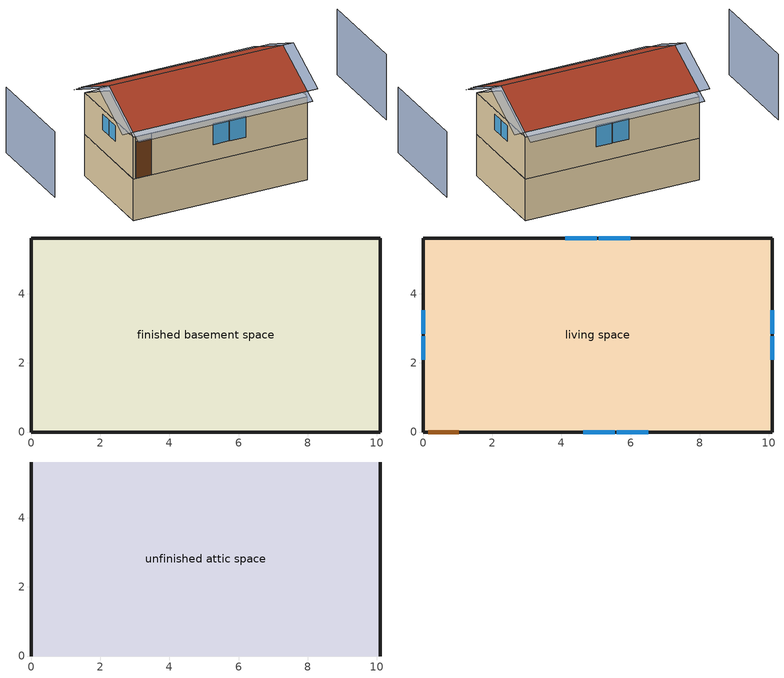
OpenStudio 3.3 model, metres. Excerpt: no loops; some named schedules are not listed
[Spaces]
finished basement space
 floor foundation (FloorFndGrndFinB): 0,0 0,5.61 10.1,5.61 10.1,0 z-2.44
 wall foundation (WallFndGrndFinB): 0,5.61 0,0 10.1,0 10.1,5.61 0,5.61 z-2.44:0
living space
 floor to finished basement space (FloorFinUninsFin): 0,0 0,5.61 10.1,5.61 10.1,0 z0
 wall outside (WallExtInsFin): 0,5.61 0,0 0.13,0 1.05,0 10.1,0 10.1,5.61 0,5.61 z0:2.44
 window (WindowConstruction): 4.63,0 5.54,0 / 5.6,0 6.52,0 / 5.99,5.61 5.08,5.61 / 5.02,5.61 4.11,5.61 z0.92:2.13; 0,3.52 0,2.84 / 0,2.78 0,2.1 / 10.1,2.1 10.1,2.78 / 10.1,2.84 10.1,3.52 z1.23:2.13
 door (Door): 0.15,0 1.02,0 z0:2.13
unfinished attic space
 floor to living space (FloorFinInsUnfinAttic): 0,5.61 10.1,5.61 10.1,0 0,0 z2.44
 wall outside (WallExtUninsUnfin): 0,2.81,3.84 0,5.61,2.44 0,0,2.44; 10.1,2.81,3.84 10.1,0,2.44 10.1,5.61,2.44
 roof outside (RoofUnfinInsExt): 10.1,2.81,4.15 0,2.81,4.15 0,0,2.74 10.1,0,2.74; 0,2.81,4.15 10.1,2.81,4.15 10.1,5.61,2.74 0,5.61,2.74
shading: -4.57,5.61 -4.57,0 / 14.67,0 14.67,5.61 z0:3.84; 10.1,2.1 10.1,2.78 / 0,2.78 0,2.1 / 10.1,2.84 10.1,3.52 / 0,3.52 0,2.84 z1.23:2.13; 4.63,0 5.54,0 / 5.02,5.61 4.11,5.61 / 5.6,0 6.52,0 / 5.99,5.61 5.08,5.61 z0.92:2.13; 10.71,0,2.74 10.71,2.81,4.15 10.1,2.81,4.15 10.1,0,2.74; -0.61,2.81,4.15 -0.61,0,2.74 0,0,2.74 0,2.81,4.15; 0,-0.61,2.44 10.1,-0.61,2.44 10.1,0,2.74 0,0,2.74; -0.61,5.61,2.74 -0.61,2.81,4.15 0,2.81,4.15 0,5.61,2.74; 10.71,2.81,4.15 10.71,5.61,2.74 10.1,5.61,2.74 10.1,2.81,4.15; 10.1,6.22,2.44 0,6.22,2.44 0,5.61,2.74 10.1,5.61,2.74
[Building]
Building 1: North Axis {deg}=90; Standards Number of Stories=2; Standards Number of Above Ground Stories=1; Standards Building Type=singlefamilydetached; Standards Number of Living Units=1
[Site]
Denver-Aurora-Buckley AFB: Latitude {deg}=39.72; Longitude {deg}=-104.75; Time Zone {hr}=-7; Elevation {m}=1726; Terrain=Suburbs
[ClimateZones]
Climate Zone Institution Name 1=Building America; Climate Zone Document Year 1=0; Climate Zone Value 1=Cold; Climate Zone Institution Name 2=ASHRAE; Climate Zone Document Name 2=ANSI/ASHRAE Standard 169; Climate Zone Document Year 2=2006; Climate Zone Institution Name 3=CEC; Climate Zone Document Name 3=California Climate Zone Descriptions; Climate Zone Document Year 3=1995
[Site:WaterMainsTemperature]
Calculation Method=Correlation; Annual Average Outdoor Air Temperature {C}=9.35845; Maximum Difference In Monthly Average Outdoor Air Temperatures {deltaC}=27.2474
[Site:GroundTemperature:Deep]
9.35845, 9.35845, 9.35845, 9.35845, 9.35845, 9.35845, 9.35845, 9.35845, 9.35845, 9.35845, 9.35845, 9.35845
[Material] Roughness=Rough
Name | Thickness {m} | Conductivity {W/m-K} | Density {kg/m3} | Specific Heat {J/kg-K} | Thermal Absorptance | Solar Absorptance | Visible Absorptance
Drywall 0.5 in. | 0.0127 | 0.160291 | 801 | 837.4 | 0.9 | 0.5 | 0.1
FloorUATrussandIns | 0.0889 | 0.0555643 | 50.7834 | 1165.1 | 0.9 | 0.5 | 0.9
FloorUAAdditionalCeilingIns | 0.266954 | 0.0531827 | 16.02 | 1046.75
Composition Shingles | 0.009525 | 0.162714 | 1121.4 | 1465.45 | 0.91 | 0.85 | 0.85
RoofSheathing | 0.01905 | 0.115458 | 512.64 | 1214.23 | 0.82 | 0.3 | 0.3
RoofUARoofIns | 0.18415 | 8.02397 | 37.0049 | 1207.88 | 0.91 | 0.85 | 0.91
WallCMU | 0.3048 | 0.692788 | 764.282 | 856.61 | 0.94936 | 0.83592 | 0.83592
WallFurring | 0.0254 | 0.136121 | 72.0382 | 1211.21 | 0.94936 | 0.83592 | 0.83592
Vinyl, Light | 0.009525 | 0.089435 | 177.822 | 1046.75 | 0.9 | 0.3 | 0.3
WallSheathing | 0.0127 | 0.115458 | 512.64 | 1214.23 | 0.82 | 0.3 | 0.3
WallStudAndCavity | 0.0889 | 0.393744 | 83.0341 | 1211.67 | 0.9 | 0.3 | 0.9
WallStudAndCavity 1 | 0.0889 | 0.397942 | 83.0341 | 1211.67 | 0.82 | 0.3 | 0.3
res furniture material finished basement space | 0.1524 | 0.115458 | 640.8 | 1214.23 | 0.9 | 0.6 | 0.1
Concrete 8.0 in. | 0.2032 | 1.803125 | 2242.8 | 837.4 | 0.9
Concrete 4.0 in. | 0.1016 | 1.803125 | 2242.8 | 837.4 | 0.9
FloorFinStudAndAirFloor | 0.1397 | 0.557395 | 67.691 | 1210.98 | 0.9 | 0.5 | 0.9
Wood Floor | 0.015875 | 0.115458 | 544.68 | 1214.23
Floor Covering | 0.0127 | 0.0433444 | 54.468 | 1339.84 | 0.9 | 0.9
DoorMaterial | 0.04445 | 0.0612267 | 512.64 | 1214.23 | 0.82 | 0.3 | 0.3
[Construction]
FloorFinInsUnfinAttic: Drywall 0.5 in., FloorUATrussandIns, FloorUAAdditionalCeilingIns
RoofUnfinInsExt: Composition Shingles, RoofSheathing, RoofUARoofIns
WallExtInsFin: WallCMU, WallFurring, Drywall 0.5 in.
WallExtUninsUnfin: Vinyl, Light, WallSheathing, WallStudAndCavity
WallIntFinUninsFin: WallStudAndCavity 1, Drywall 0.5 in.
res furniture construction finished basement space; res furniture construction living space: res furniture material finished basement space
WallFndGrndFinB: Concrete 8.0 in., Drywall 0.5 in.
FloorFndGrndFinB: Concrete 4.0 in.
FloorFinUninsFin: Drywall 0.5 in., FloorFinStudAndAirFloor, RoofSheathing, Wood Floor, Floor Covering
WindowConstruction: WindowMaterial
Door: DoorMaterial
[WindowMaterial:SimpleGlazingSystem]
WindowMaterial: U-Factor {W/m2-K}=4.76952; Solar Heat Gain Coefficient=0.63
[ThermalZone] Use Ideal Air Loads=No
Name | Thermostat
living zone | living zone temperature setpoint
unfinished attic zone
finished basement zone | finished basement zone temperature setpoint
[Sizing:Zone]
unfinished attic zone: Zone Cooling Design Supply Air Temperature Input Method=SupplyAirTemperature; Zone Cooling Design Supply Air Temperature {C}=14; Zone Cooling Design Supply Air Temperature Difference {deltaC}=11.11; Zone Heating Design Supply Air Temperature Input Method=SupplyAirTemperature; Zone Heating Design Supply Air Temperature {C}=40; Zone Heating Design Supply Air Temperature Difference {deltaC}=11.11; Zone Cooling Design Supply Air Humidity Ratio {kg-H2O/kg-air}=0.0085; Zone Heating Design Supply Air Humidity Ratio {kg-H2O/kg-air}=0.008; Cooling Design Air Flow Method=DesignDay; Heating Design Air Flow Method=DesignDay; Account for Dedicated Outdoor Air System=No; Dedicated Outdoor Air System Control Strategy=NeutralSupplyAir; Dedicated Outdoor Air Low Setpoint Temperature for Design {C}=autosize; Dedicated Outdoor Air High Setpoint Temperature for Design {C}=autosize
[Space]
Name | Space Type | Thermal Zone | Building Unit
living space | Space Type 1 | living zone | unit 1
unfinished attic space | Space Type 2 | unfinished attic zone
finished basement space | Space Type 3 | finished basement zone | unit 1
[SpaceType]
Name | Standards Space Type
Space Type 1 | living
Space Type 2 | unfinished attic
Space Type 3 | finished basement
[BuildingUnit]
unit 1: Building Unit Type=Residential
[External:File]
schedules.csv: File=schedules.csv
[People:Definition] Number of People Calculation Method=People; Number of People {people}=1; Fraction Radiant=0.319734; Sensible Heat Fraction=0.573; Carbon Dioxide Generation Rate {m3/s-W}=0; Enable ASHRAE 55 Comfort Warnings=No; Mean Radiant Temperature Calculation Type=ZoneAveraged
res occupants|living space; res occupants|finished basement space
[People] Number of People Schedule=occupants; Activity Level Schedule=res occupants activity schedule; Multiplier=1
Name | People Definition | Space or SpaceType
res occupants|living space | res occupants|living space | living space
res occupants|finished basement space | res occupants|finished basement space | finished basement space
[InternalMass:Definition] Design Level Calculation Method=SurfaceArea
Name | Construction | Surface Area {m2}
finished basement space Partition; living space Partition | WallIntFinUninsFin | 56.6709
res furniture mass finished basement space | res furniture construction finished basement space | 22.6683
res furniture mass living space | res furniture construction living space | 22.6683
[InternalMass] Multiplier=1
Name | Internal Mass Definition | Space or SpaceType
finished basement space Partition | finished basement space Partition | finished basement space
living space Partition | living space Partition | living space
res furniture mass finished basement space | res furniture mass finished basement space | finished basement space
res furniture mass living space | res furniture mass living space | living space
[Foundation:Kiva]
Foundation Kiva 1: Wall Height Above Grade {m}=0.2032; Wall Depth Below Slab {m}=0.2032
[Foundation:Kiva:Settings]
Soil Conductivity {W/m-K}=1.731; Soil Density {kg/m3}=1842.3; Soil Specific Heat {J/kg-K}=418.7; Ground Solar Absorptivity=0.9; Ground Thermal Absorptivity=0.9; Ground Surface Roughness {m}=0.03; Far-Field Width {m}=40; Deep-Ground Boundary Condition=ZeroFlux; Deep-Ground Depth {m}=40; Minimum Cell Dimension {m}=0.02; Maximum Cell Growth Coefficient=1.5; Simulation Timestep=Hourly
[SurfaceProperty:ExposedFoundationPerimeter]
Surface 12: Exposed Perimeter Calculation Method=TotalExposedPerimeter; Total Exposed Perimeter {m}=31.4218
[WaterUse:Equipment:Definition]
Name | Peak Flow Rate {m3/s} | Target Temperature Schedule
res shower | 5.17772e-05 | fixtures temperature schedule
res sink | 2.22994e-05 | fixtures temperature schedule
res bath | 0.000112091 | fixtures temperature schedule
res shower dist; res sink dist; res bath dist | 0 | fixtures temperature schedule
res cw | 5.02392e-06 | res cw temperature schedule
[WaterUse:Equipment] Space=living space
Name | Water Use Equipment Definition | Flow Rate Fraction Schedule
res shower | res shower | showers
res sink | res sink | sinks
res bath | res bath | baths
res shower dist | res shower dist | showers
res sink dist | res sink dist | sinks
res bath dist | res bath dist | baths
res cw | res cw | clothes_washer
[OtherEquipment:Definition] Design Level Calculation Method=EquipmentLevel
Name | Design Level {W} | Fraction Latent | Fraction Radiant | Fraction Lost
res shower | 1488.86 | 0.487118 | 0 | 0
res sink | 223.887 | 0.311976 | 0 | 0
res bath | 1652.98 | 0 | 0 | 0
res hot water distribution | 2679.14 | 0 | 0 | 0
res cd gas | 3408.62 | 0.05 | 0.06 | 0.85
res range gas | 1908.54 | 0.2 | 0.18 | 0.5
[OtherEquipment] Space or SpaceType=living space
Name | Other Equipment Definition | Schedule | Fuel Type
res shower | res shower | showers
res sink | res sink | sinks
res bath | res bath | baths
res hot water distribution | res hot water distribution | showers
res cd gas | res cd gas | clothes_dryer | NaturalGas
res range gas | res range gas | cooking_range | NaturalGas
[EnergyManagementSystem:Sensor]
Name | Output Variable or Output Meter Index Key | Output Variable or Output Meter
res_shower_vol | res shower | Water Use Equipment Hot Water Volume
res_shower_mixsp | fixtures temperature schedule | Schedule Value
res_nv_pb_s |  | Site Outdoor Air Barometric Pressure
res_af_vw_s |  | Site Wind Speed
res_nv_wt_s |  | Site Outdoor Air Humidity Ratio
res_nv_1_nva_s | res nv_1 avail schedule | Schedule Value
res_nv_1_sp_s | res nv_1 temp schedule | Schedule Value
res_infil_1_range_sch_s | res mv_1 range exhaust schedule | Schedule Value
res_infil_1_bath_sch_s | res mv_1 bath exhaust schedule | Schedule Value
res_infil_1_dryer_sch_s | clothes_dryer_exhaust | Schedule Value
res_infil_1_wh_sch_s | Always On Discrete | Schedule Value
[EnergyManagementSystem:Program]
res_shower_sag: If res_shower_vol > 0; Set ShowerTime=SystemTimeStep; Else; Set ShowerTime=0; EndIf; If (res_shower_vol > 0) && (res_shower_mixsp > res_shower_tout); Set ShowerSag=SystemTimeStep; Set ShowerE=res_shower_vol*4141170*(res_shower_mixsp-res_shower_tout); Else; Set ShowerSag=0; Set ShowerE=0; EndIf
res_nv_1_program: Set Tdiff = res_af_1_tin_s-res_af_1_tt_s; Set dT = (@Abs Tdiff); Set pt = (@RhFnTdbWPb res_af_1_tt_s res_nv_wt_s res_nv_pb_s); Set NVA = 2730.7018720699707; Set Cs = 8.963020389461627e-05; Set Cw = 0.00012070110544924465; Set MNV = 0.7677011742719979; Set MHR = 0.0115; Set MRH = 0.7; Set temp1 = (res_nv_1_nva_s*NVA); Set SGNV = temp1*((((Cs*dT)+(Cw*(res_af_vw_s^2)))^0.5)/1000); If (res_nv_wt_s<MHR) && (pt<MRH) && (res_af_1_tin_s>res_nv_1_sp_s); Set temp2 = (res_af_1_tin_s-res_nv_1_sp_s); Set NVadj1 = temp2/(res_af_1_tin_s-res_af_1_tt_s); Set NVadj2 = (@Min NVadj1 1); Set NVadj3 = (@Max NVadj2 0); Set NVadj = SGNV*NVadj3; Set res_nv_1_flow_act = (@Min NVadj MNV); Else; Set res_nv_1_flow_act = 0; EndIf
res_infil_1_program: Set p_m = 0.14; Set p_s = 0.22; Set s_m = 270; Set s_s = 370; Set z_m = 9.99744; Set z_s = 2.4384; Set f_t = (((s_m/z_m)^p_m)*((z_s/s_s)^p_s)); Set Tdiff = res_af_1_tin_s-res_af_1_tt_s; Set dT = @Abs Tdiff; Set c = 0.1799; Set Cs = 0.072; Set Cw = 0.1489; Set n = 0.65; Set sft = (f_t*0.86); Set temp1 = ((c*Cw)*((sft*res_af_vw_s)^(2*n)))^2; Set Qn = (((c*Cs*(dT^n))^2)+temp1)^0.5; Set Tdiff = res_af_1_tin_s-res_af_1_tt_s; Set QWHV = res_infil_1_wh_sch_s*0.0; Set Qrange = res_infil_1_range_sch_s*0.0472; Set Qdryer = res_infil_1_dryer_sch_s*0.0472; Set Qbath = res_infil_1_bath_sch_s*0.0472; Set QductsOut = 0; Set QductsIn = 0; Set Qout = Qrange+Qbath+Qdryer+QductsOut; Set Qin = QWHV+QductsIn; Set faneff_wh = 1; Set res_infil_1_house_fan_act = (QWHV*300)/faneff_wh*0; Set faneff_sp = 0.4719474432000001; Set res_infil_1_range_fan_act = (Qrange*300)/faneff_sp; Set res_infil_1_bath_fan_act = (Qbath*300)/faneff_sp; Set Qfan = (@Max Qout Qin); If Qfan > 0; Set Qavg = ((Qout + Qin) / 2.0); If ((@Abs (Qout - Qavg)) / Qavg) <= 0.1; Set phi = 1; Else; Set phi = (Qn / (Qn + Qfan)); EndIf; Set Qinf_adj = phi * Qn; Else; Set Qinf_adj = Qn; EndIf; Set res_infil_1_flow_act = Qfan + Qinf_adj
[EnergyManagementSystem:ProgramCallingManager]
res shower sag: EndOfSystemTimestepAfterHVACReporting; res_shower_sag
res af_1 program calling manager: BeginTimestepBeforePredictor; res_infil_1_program; res_nv_1_program
[EnergyManagementSystem:OutputVariable] Type of Data in Variable=Summed; Update Frequency=SystemTimestep; EMS Program or Subroutine=res_shower_sag
Name | EMS Variable | Units
Unmet Shower Energy|unit 1 | ShowerE | J
Unmet Shower Time|unit 1 | ShowerSag | hr
Shower Draw Time|unit 1 | ShowerTime | hr
[ThermostatSetpoint:DualSetpoint] Heating Setpoint Temperature Schedule=res heating setpoint; Cooling Setpoint Temperature Schedule=res cooling setpoint
finished basement zone temperature setpoint; living zone temperature setpoint
[ElectricEquipment:Definition] Design Level Calculation Method=EquipmentLevel
Name | Design Level {W} | Fraction Latent | Fraction Radiant | Fraction Lost
res ceil fan | 16.8015 | 0 | 0.558 | 0
res refrig | 71.9878 | 0 | 0 | 0
res cw | 544.733 | 0 | 0.48 | 0.2
res cd electric | 256.563 | 0 | 0.6 | 0
res range electric | 183.298 | 0.3 | 0.24 | 0.3
res misc plug loads|living space; res misc plug loads|finished basement space | 183.581 | 0.021 | 0.558 | 0.049
res extra refrig | 64.7385 | 0 | 0 | 0
res infil_1 house fan; res infil_1 range fan; res infil_1 bath fan | 0 | 0 | 0 | 1
[ElectricEquipment]
Name | Electric Equipment Definition | Space or SpaceType | Schedule
res ceil fan | res ceil fan | living space | ceiling_fan
res refrig | res refrig | living space | res refrig schedule
res cw | res cw | living space | clothes_washer_power
res cd electric | res cd electric | living space | clothes_dryer
res range electric | res range electric | living space | cooking_range
res misc plug loads|living space | res misc plug loads|living space | living space | plug_loads
res misc plug loads|finished basement space | res misc plug loads|finished basement space | finished basement space | plug_loads
res extra refrig | res extra refrig | finished basement space | res extra refrig schedule
res infil_1 house fan | res infil_1 house fan | living space | Always On Discrete
res infil_1 range fan | res infil_1 range fan | living space | Always On Discrete
res infil_1 bath fan | res infil_1 bath fan | living space | Always On Discrete
[Lights:Definition] Design Level Calculation Method=LightingLevel; Lighting Level {W}=120.501; Fraction Radiant=0.6; Fraction Visible=0.2; Return Air Fraction=0
res lighting interior living space; res lighting interior finished basement space
[Lights] Schedule=lighting_interior; Fraction Replaceable=1
Name | Lights Definition | Space or SpaceType
res lighting interior living space | res lighting interior living space | living space
res lighting interior finished basement space | res lighting interior finished basement space | finished basement space
[Exterior:Lights:Definition]
res lighting exterior: Design Level {W}=9.84177
[Exterior:Lights]
res lighting exterior: Exterior Lights Definition=res lighting exterior; Schedule=lighting_exterior
[SpaceInfiltration:EffectiveLeakageArea]
res infil|unfinished attic space: Space or SpaceType=unfinished attic space; Schedule=Always On Discrete; Effective Air Leakage Area {cm2}=1887.14; Stack Coefficient=0.000118667; Wind Coefficient=6.24594e-05
[SpaceInfiltration:DesignFlowRate] Space or SpaceType=living space; Schedule=Always On Discrete; Design Flow Rate Calculation Method=Flow/Space; Design Flow Rate {m3/s}=0
res nv_1 flow; res infil_1 flow
[EnergyManagementSystem:Actuator]
Name | Actuated Component | Actuated Component Type | Actuated Component Control Type
res_nv_1_flow_act | res nv_1 flow | Zone Infiltration | Air Exchange Flow Rate
res_infil_1_house_fan_act | res infil_1 house fan | ElectricEquipment | Electricity Rate
res_infil_1_range_fan_act | res infil_1 range fan | ElectricEquipment | Electricity Rate
res_infil_1_bath_fan_act | res infil_1 bath fan | ElectricEquipment | Electricity Rate
res_infil_1_flow_act | res infil_1 flow | Zone Infiltration | Air Exchange Flow Rate
[Schedule:File] External File=schedules.csv; Rows to Skip at Top=1; Number of Hours of Data=8760; Minutes per Item=15
Name | Column Number
occupants | 1
showers | 14
sinks | 15
baths | 13
ceiling_fan | 16
clothes_washer | 9
clothes_washer_power | 10
clothes_dryer | 11
cooking_range | 6
lighting_interior | 2
lighting_exterior | 3
plug_loads | 17
clothes_dryer_exhaust | 12
[Schedule:Constant]
Name | Value
res occupants activity schedule | 112.539
fixtures temperature schedule | 43.3333
Always On Discrete | 1
res cw temperature schedule | 52.666
[Schedule:Ruleset]
Name | Default Day Schedule | Summer Design Day Schedule | Winter Design Day Schedule
res heating setpoint | Schedule Day 6 | res heating setpoint summer design | res heating setpoint winter design
res cooling setpoint | Schedule Day 7 | res cooling setpoint summer design | res cooling setpoint winter design
res refrig schedule | Schedule Day 8 | res refrig schedule summer design | res refrig schedule winter design
res extra refrig schedule | Schedule Day 13 | res extra refrig schedule summer design | res extra refrig schedule winter design
res nv_1 temp schedule | Schedule Day 14
res nv_1 avail schedule | Schedule Day 15
res mv_1 range exhaust schedule | Schedule Day 18 | res mv_1 range exhaust schedule summer design | res mv_1 range exhaust schedule winter design
res mv_1 bath exhaust schedule | Schedule Day 19 | res mv_1 bath exhaust schedule summer design | res mv_1 bath exhaust schedule winter design
[Schedule:Day]
Schedule Day 6; Schedule Day 8; res refrig schedule winter design; Schedule Day 13; res extra refrig schedule winter design: 24, 0, 0
res heating setpoint winter design: 24, 0, 21.1111
res heating setpoint summer design: 24, 0, 23.8889
res refrig schedule summer design; res extra refrig schedule summer design: 24, 0, 1
[Schedule:Rule] Date Specification Type=DateRange; Start Day=1
Name | Schedule Ruleset | Rule Order | Day Schedule | Apply Monday | Apply Tuesday | Apply Wednesday | Apply Thursday | Apply Friday | Start Month | End Month | End Day | Apply Sunday | Apply Saturday
res heating setpoint weekday rule1 | res heating setpoint | 23 | res heating setpoint weekday1 | Yes | Yes | Yes | Yes | Yes | 1 | 1 | 31
res heating setpoint weekend rule1 | res heating setpoint | 22 | res heating setpoint weekend1 |  |  |  |  |  | 1 | 1 | 31 | Yes | Yes
res heating setpoint weekday rule2 | res heating setpoint | 21 | res heating setpoint weekday2 | Yes | Yes | Yes | Yes | Yes | 2 | 2 | 28
res heating setpoint weekend rule2 | res heating setpoint | 20 | res heating setpoint weekend2 |  |  |  |  |  | 2 | 2 | 28 | Yes | Yes
res heating setpoint weekday rule3 | res heating setpoint | 19 | res heating setpoint weekday3 | Yes | Yes | Yes | Yes | Yes | 3 | 3 | 31
res heating setpoint weekend rule3 | res heating setpoint | 18 | res heating setpoint weekend3 |  |  |  |  |  | 3 | 3 | 31 | Yes | Yes
res heating setpoint weekday rule4 | res heating setpoint | 17 | res heating setpoint weekday4 | Yes | Yes | Yes | Yes | Yes | 4 | 4 | 30
res heating setpoint weekend rule4 | res heating setpoint | 16 | res heating setpoint weekend4 |  |  |  |  |  | 4 | 4 | 30 | Yes | Yes
res refrig schedule allday rule1 | res refrig schedule | 11 | res refrig schedule allday1 | Yes | Yes | Yes | Yes | Yes | 1 | 1 | 31 | Yes | Yes
res refrig schedule allday rule2 | res refrig schedule | 10 | res refrig schedule allday2 | Yes | Yes | Yes | Yes | Yes | 2 | 2 | 28 | Yes | Yes
res refrig schedule allday rule3 | res refrig schedule | 9 | res refrig schedule allday3 | Yes | Yes | Yes | Yes | Yes | 3 | 3 | 31 | Yes | Yes
res refrig schedule allday rule4 | res refrig schedule | 8 | res refrig schedule allday4 | Yes | Yes | Yes | Yes | Yes | 4 | 4 | 30 | Yes | Yes
res refrig schedule allday rule5 | res refrig schedule | 7 | res refrig schedule allday5 | Yes | Yes | Yes | Yes | Yes | 5 | 5 | 31 | Yes | Yes
res refrig schedule allday rule6 | res refrig schedule | 6 | res refrig schedule allday6 | Yes | Yes | Yes | Yes | Yes | 6 | 6 | 30 | Yes | Yes
res refrig schedule allday rule7 | res refrig schedule | 5 | res refrig schedule allday7 | Yes | Yes | Yes | Yes | Yes | 7 | 7 | 31 | Yes | Yes
res refrig schedule allday rule8 | res refrig schedule | 4 | res refrig schedule allday8 | Yes | Yes | Yes | Yes | Yes | 8 | 8 | 31 | Yes | Yes
res refrig schedule allday rule9 | res refrig schedule | 3 | res refrig schedule allday9 | Yes | Yes | Yes | Yes | Yes | 9 | 9 | 30 | Yes | Yes
res refrig schedule allday rule10 | res refrig schedule | 2 | res refrig schedule allday10 | Yes | Yes | Yes | Yes | Yes | 10 | 10 | 31 | Yes | Yes
res refrig schedule allday rule11 | res refrig schedule | 1 | res refrig schedule allday11 | Yes | Yes | Yes | Yes | Yes | 11 | 11 | 30 | Yes | Yes
res refrig schedule allday rule12 | res refrig schedule | 0 | res refrig schedule allday12 | Yes | Yes | Yes | Yes | Yes | 12 | 12 | 31 | Yes | Yes
res extra refrig schedule allday rule1 | res extra refrig schedule | 11 | res extra refrig schedule allday1 | Yes | Yes | Yes | Yes | Yes | 1 | 1 | 31 | Yes | Yes
res extra refrig schedule allday rule2 | res extra refrig schedule | 10 | res extra refrig schedule allday2 | Yes | Yes | Yes | Yes | Yes | 2 | 2 | 28 | Yes | Yes
res extra refrig schedule allday rule3 | res extra refrig schedule | 9 | res extra refrig schedule allday3 | Yes | Yes | Yes | Yes | Yes | 3 | 3 | 31 | Yes | Yes
res extra refrig schedule allday rule4 | res extra refrig schedule | 8 | res extra refrig schedule allday4 | Yes | Yes | Yes | Yes | Yes | 4 | 4 | 30 | Yes | Yes
res extra refrig schedule allday rule5 | res extra refrig schedule | 7 | res extra refrig schedule allday5 | Yes | Yes | Yes | Yes | Yes | 5 | 5 | 31 | Yes | Yes
res extra refrig schedule allday rule6 | res extra refrig schedule | 6 | res extra refrig schedule allday6 | Yes | Yes | Yes | Yes | Yes | 6 | 6 | 30 | Yes | Yes
res extra refrig schedule allday rule7 | res extra refrig schedule | 5 | res extra refrig schedule allday7 | Yes | Yes | Yes | Yes | Yes | 7 | 7 | 31 | Yes | Yes
res extra refrig schedule allday rule8 | res extra refrig schedule | 4 | res extra refrig schedule allday8 | Yes | Yes | Yes | Yes | Yes | 8 | 8 | 31 | Yes | Yes
res extra refrig schedule allday rule9 | res extra refrig schedule | 3 | res extra refrig schedule allday9 | Yes | Yes | Yes | Yes | Yes | 9 | 9 | 30 | Yes | Yes
res extra refrig schedule allday rule10 | res extra refrig schedule | 2 | res extra refrig schedule allday10 | Yes | Yes | Yes | Yes | Yes | 10 | 10 | 31 | Yes | Yes
res extra refrig schedule allday rule11 | res extra refrig schedule | 1 | res extra refrig schedule allday11 | Yes | Yes | Yes | Yes | Yes | 11 | 11 | 30 | Yes | Yes
res extra refrig schedule allday rule12 | res extra refrig schedule | 0 | res extra refrig schedule allday12 | Yes | Yes | Yes | Yes | Yes | 12 | 12 | 31 | Yes | Yes
